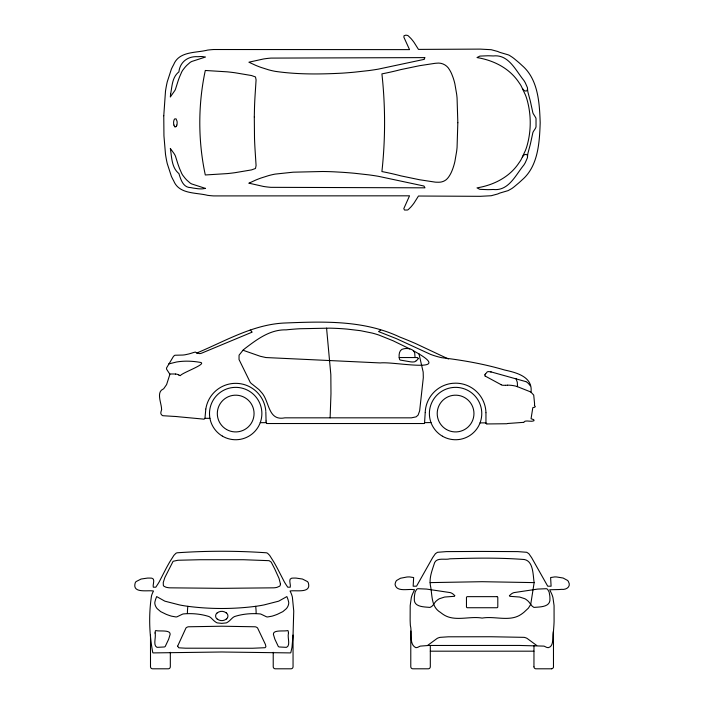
<?xml version="1.0" encoding="UTF-8"?>
<svg xmlns="http://www.w3.org/2000/svg" width="704" height="704" viewBox="0 0 704 704"><rect width="100%" height="100%" fill="white"/><g stroke="black" fill="none" stroke-linecap="round" stroke-linejoin="round"><path stroke-width="1.06" d="M266.798 423.526L266.05 421.854M266.05 421.458L266.05 420.385M416.231 360.756L415.439 361.354A3.538 3.538 0 0 1 414.128 361.891L412.72 361.988A27.016 27.016 0 0 1 410.749 361.865L400.259 360.07A2.112 2.112 0 0 1 399.467 359.119C398.578 355.274 398.922 349.193 403.973 348.762A13.006 13.006 0 0 1 409.807 348.911A9.469 9.469 0 0 1 412.06 349.774A6.125 6.125 0 0 1 413.345 350.742C457.873 374.871 394.126 361.231 380.292 362.938L265.901 357.544L260.295 356.286L242.994 350.24L239.07 355.177L239.026 359.515L250.254 382.404A9.786 9.786 0 0 0 252.41 384.349L258.966 389.602A48.374 48.374 0 0 1 261.149 392.075C269.826 400.734 267.423 421.344 284.918 417.833L411.409 417.833L416.108 416.856L418.088 415.122L419.637 410.89L423.315 377.643L423.174 372.082L418.977 353.839M533.949 666.732L533.975 645.462M425.207 412.579L425.225 412.122A30.369 30.369 0 0 1 452.566 383.319L455.726 383.17A30.378 30.378 0 0 1 485.945 412.421L485.954 412.65M523.829 422.303C524.938 419.461 530.983 422.33 533.949 420.781A2.499 2.499 0 0 0 534.01 420.402L533.711 419.637L531.054 418.748L532.822 407.625L533.808 407.378A7.982 7.982 0 0 0 534.31 407.387L535.225 406.798A2.174 2.174 0 0 0 535.234 406.331L534.406 405.557A4.884 4.884 0 0 0 534.521 404.844A12.514 12.514 0 0 0 534.582 403.744L533.72 395.094L531.01 392.198A27.394 27.394 0 0 0 530.015 391.67L517.546 386.716L517.29 382.254L515.935 378.444M330.114 417.833L330.977 393.65L330.836 374.695L326.568 328.117M534.151 582.613C532.91 575.115 533.553 561.334 524.445 559.53C499.646 557.603 474.707 557.982 449.865 558.818C445.245 560.217 437.351 557.216 434.658 562.522C432.318 569.897 429.018 577.588 430.408 585.473C432.423 594.801 430.839 606.76 440.414 612.374A54.78 54.78 0 0 0 443.309 614.504C454.564 622.081 469.63 615.806 482.126 618.094C494.63 615.806 509.696 622.081 520.951 614.504A54.78 54.78 0 0 0 523.846 612.374L528.414 608.124L530.719 604.41L534.151 582.613L482.126 581.698L430.109 582.613M293.049 635.07L293.744 611.054L292.38 597.106A25.705 25.705 0 0 0 290.33 591.571L290.048 591.026C295.592 589.855 311.414 593.798 308.396 583.106A4.154 4.154 0 0 0 307.454 581.583L302.438 579.031L296.12 578.098A38.79 38.79 0 0 0 291.676 578.186C287.91 578.811 291.113 584.83 290.242 587.198L287.734 587.198L285.85 584.355A58.282 58.282 0 0 1 284.293 581.777L278.221 569.994A179.458 179.458 0 0 0 273.768 561.889L269.632 555.342L267.617 553.309A4.699 4.699 0 0 0 266.358 552.79C236.738 550.739 206.8 550.739 177.188 552.79A4.699 4.699 0 0 0 175.921 553.309L173.906 555.342L169.77 561.889A179.458 179.458 0 0 0 165.317 569.994L159.254 581.777A58.282 58.282 0 0 1 157.687 584.355L155.813 587.198L153.296 587.198C152.425 584.839 155.628 578.802 151.862 578.186A38.782 38.782 0 0 0 147.418 578.098L141.099 579.031L136.092 581.583A4.154 4.154 0 0 0 135.15 583.106C132.123 593.798 147.946 589.855 153.49 591.026L152.935 592.134A25.379 25.379 0 0 0 151.492 595.857C148.667 614.469 149.186 634.251 152.803 652.687A1.126 1.126 0 0 0 153.12 652.907L221.769 652.001L290.418 652.907A1.135 1.135 0 0 0 290.822 652.59L291.993 647.328L293.049 635.07L293.049 666.741A2.059 2.059 0 0 1 290.99 668.8L275.282 668.8A2.059 2.059 0 0 1 273.222 666.741L273.222 652.318M204.169 419.135L204.943 418.431L205.806 409.103M425.198 412.808L424.574 422.664L430.98 422.567M527.525 156.737L527.586 155.839A20.478 20.478 0 0 1 528.07 152.742L530.077 145.27A72.327 72.327 0 0 0 530.693 142.674L532.866 132.634A8.457 8.457 0 0 1 533.562 131.208L534.538 129.756A18.709 18.709 0 0 0 535.383 128.41L535.586 128.014A5.905 5.905 0 0 0 536.026 126.746L536.026 118.694A5.764 5.764 0 0 0 535.674 117.621L534.028 114.937A23.241 23.241 0 0 1 533.676 114.4L533.562 114.224A8.457 8.457 0 0 1 532.866 112.807L530.966 104.042A87.833 87.833 0 0 0 530.552 102.106A72.248 72.248 0 0 0 530.077 100.162L528.07 92.69A20.478 20.478 0 0 1 527.586 89.593L527.516 88.563A10.278 10.278 0 0 0 527.41 87.622L525.316 82.852A54.208 54.208 0 0 0 523.89 80.458C515.689 70.532 508.693 54.111 493.231 55.959A139.031 139.031 0 0 0 487.942 55.774L479.873 56.091L476.986 57.561C493.601 60.271 509.626 68.27 519.05 82.676A38.051 38.051 0 0 1 521.145 85.897L525.43 94.97A59.409 59.409 0 0 1 526.935 99.308C531.326 114.506 531.326 130.935 526.935 146.124A59.435 59.435 0 0 1 525.43 150.471L521.145 159.535A37.99 37.99 0 0 1 519.05 162.765C509.626 177.162 493.601 185.161 476.986 187.88L479.873 189.341L487.942 189.658A138.67 138.67 0 0 0 493.222 189.473C508.693 191.33 515.689 174.9 523.89 164.974A54.129 54.129 0 0 0 525.316 162.58L527.402 157.819A10.278 10.278 0 0 0 527.516 156.878C528.044 152.724 523.134 154.352 522.491 157.036M553.476 631.048L553.89 625.557A151.228 151.228 0 0 0 554.083 621.491L554.066 605.598L552.957 597.678A28.345 28.345 0 0 0 551.945 594.528L549.727 589.767L558.844 589.547A72.53 72.53 0 0 0 561.502 589.345C566.13 590.049 571.419 586.696 568.462 581.689A5.095 5.095 0 0 0 567.609 580.457L563.121 578.028L556.626 576.972A39.794 39.794 0 0 0 554.664 576.919L550.616 577.553L551.1 586.203L547.721 586.203L531.599 557.621L528.827 553.67L526.75 552.297L517.836 551.61L482.126 551.434L446.424 551.61L437.51 552.297L435.433 553.67L432.661 557.621L416.539 586.203L413.16 586.203L413.644 577.553L409.596 576.919A39.239 39.239 0 0 0 406.947 577.007L400.444 578.257L396.651 580.457A5.095 5.095 0 0 0 395.798 581.689L395.305 583.106A8.386 8.386 0 0 0 395.102 584.681C396.757 592.469 408.637 588.438 414.524 589.767L412.315 594.528A28.345 28.345 0 0 0 411.303 597.678L410.194 605.598L410.133 619.951A154.766 154.766 0 0 0 410.37 625.557C412.298 632.192 408.698 644.565 415.923 647.654A6.459 6.459 0 0 0 417.085 647.486A5.746 5.746 0 0 0 418.053 647.17L419.522 646.43A6.53 6.53 0 0 1 420.314 646.114L428.657 645.471L519.341 645.445L543.946 646.114A6.53 6.53 0 0 1 544.738 646.43L546.207 647.17A5.746 5.746 0 0 0 547.175 647.486A6.459 6.459 0 0 0 548.337 647.654C554.682 646.122 551.839 635.985 553.476 631.048L553.476 666.644M527.525 88.704C527.886 92.761 523.116 90.974 522.491 88.396M205.841 408.901L205.911 408.461A30.21 30.21 0 0 1 265.566 409.086L265.769 410.705M418.22 358.345L417.56 357.553L399.177 357.544M176.827 125.118L177.03 124.238A9.451 9.451 0 0 0 177.021 121.202L176.035 118.835L174.592 118.976A3.951 3.951 0 0 0 173.958 120.322L173.73 121.202A9.46 9.46 0 0 0 173.73 124.238L173.932 125.118M484.704 374.766L485.074 376.006M485.646 373.78L486.763 372.601M485.038 374.414L485.514 373.912M217.034 612.982L216.445 613.624A4.338 4.338 0 0 0 216.014 614.328A3.828 3.828 0 0 0 216.269 618.112L217.246 619.177M226.512 618.983L227.093 618.341A4.347 4.347 0 0 0 227.524 617.637M509.37 595.716L511.289 593.991A8.527 8.527 0 0 1 514.008 592.601L537.654 589.081L546.392 588.702A3.362 3.362 0 0 1 547.686 589.442L549.138 592.046L549.806 595.927A33.185 33.185 0 0 1 549.93 598.638C550.739 607.279 539.95 606.883 533.958 607.402C530.86 606.047 529.804 601.894 526.865 600.072A11.942 11.942 0 0 0 524.832 598.726L519.64 597.036L509.784 596.306M427.53 645.489L437.193 638.387A11.202 11.202 0 0 1 438.293 637.894A11.845 11.845 0 0 1 440.123 637.349L448.325 636.803L491.225 636.75L524.137 637.349A11.845 11.845 0 0 1 526.328 638.035A11.202 11.202 0 0 1 527.067 638.387L536.73 645.489M380.706 330.202L378.532 331.575L396.484 338.686L430.558 354.376A80.546 80.546 0 0 0 441.76 357.702C462.95 360.263 484.079 363.942 504.627 370.022C516.314 372.592 533.042 376.702 531.01 392.198M203.491 419.1L178.922 416.812A62.902 62.902 0 0 0 173.325 416.363L162.853 415.712A3.362 3.362 0 0 1 162.193 415.334A4.418 4.418 0 0 1 161.638 414.867L161.066 414.075A2.297 2.297 0 0 1 160.846 413.362L160.864 412.333A5.051 5.051 0 0 1 161.102 411.409L161.665 409.446A1.109 1.109 0 0 0 161.559 409.112C161.577 403.462 156.006 392.278 163.064 389.127A4.462 4.462 0 0 0 163.75 388.661L166.593 384.595L169.814 374.563A1.258 1.258 0 0 0 169.77 374.079L166.619 369.257L166.496 368.042L173.527 356.286L174.9 355.238L182.706 355.054A28.732 28.732 0 0 0 185.117 354.772L188.663 353.998A73.691 73.691 0 0 0 193.345 352.581L195.351 352.053L196.768 353.021C225.526 341.026 253.757 323.998 285.736 322.969C324.166 321.429 364.056 320.135 399.749 337.031A443.274 443.274 0 0 1 415.738 343.614L448.413 358.987M168.696 363.942L176.598 361.988A64.953 64.953 0 0 1 186.446 361.161A75.794 75.794 0 0 1 199.531 362.261C209.475 363.229 181.632 372.856 180.418 375.61A0.994 0.994 0 0 1 180.022 375.584L179.775 375.505A6.794 6.794 0 0 1 179.221 375.232L178.798 375.003M255.675 606.32C233.191 609.215 210.355 609.215 187.862 606.32A123.614 123.614 0 0 1 179.441 604.912L164.842 601.163L156.666 596.578L155.91 598.558A38.65 38.65 0 0 0 155.566 599.456L154.862 602.149A6.626 6.626 0 0 0 154.942 604.199L155.302 605.458A10.903 10.903 0 0 0 157.177 608.652L160.679 611.626L166.1 614.275A61.547 61.547 0 0 0 171.503 616.158L175.947 616.959A5.421 5.421 0 0 0 177.038 616.801L182.178 614.319A7.41 7.41 0 0 1 183.286 613.932C191.796 613.158 200.754 613.897 208.912 616.519A9.742 9.742 0 0 1 210.962 617.83L212.872 619.678A18.11 18.11 0 0 0 216.172 622.371L216.533 622.574A4.268 4.268 0 0 0 217.342 622.908L221.769 623.366L226.195 622.908A4.268 4.268 0 0 0 227.005 622.574L227.181 622.468A17.723 17.723 0 0 0 230.648 619.661L232.575 617.83A9.742 9.742 0 0 1 234.626 616.519C242.783 613.897 251.742 613.158 260.251 613.932A7.41 7.41 0 0 1 261.36 614.319L266.499 616.801A5.421 5.421 0 0 0 267.59 616.959L272.043 616.158A61.547 61.547 0 0 0 277.438 614.275L282.858 611.626L286.361 608.652A10.903 10.903 0 0 0 288.244 605.458L288.596 604.199A6.626 6.626 0 0 0 288.684 602.149L287.971 599.456A38.65 38.65 0 0 0 287.628 598.558L286.871 596.578L278.696 601.163L264.097 604.903A123.614 123.614 0 0 1 255.675 606.311A54.745 54.745 0 0 1 256.133 613.554M523.574 422.347L507.76 423.491M505.49 385.282L507.478 385.238M505.322 385.29L503.052 385.29A4.796 4.796 0 0 1 501.116 384.736M454.476 596.306L444.62 597.036L439.428 598.726A11.942 11.942 0 0 0 437.395 600.072C434.315 601.814 433.4 606.566 429.95 607.42C424.054 606.822 413.477 607.174 414.33 598.638A33.176 33.176 0 0 1 414.454 595.927L415.122 592.046L416.574 589.442A3.362 3.362 0 0 1 417.868 588.702L426.606 589.081L450.252 592.601A8.527 8.527 0 0 1 452.971 593.991L454.89 595.716M423.676 423.526L266.957 423.526M169.734 373.982L173.686 373.991A37.083 37.083 0 0 1 174.97 374.026L175.525 374.07M204.961 418.326L209.933 418.326M260.251 422.664L266.05 422.664M480.058 422.875L485.954 422.875M486.939 423.949L506.88 423.738A2.402 2.402 0 0 0 507.25 423.658M430.311 651.182L533.949 651.182M551.329 668.8L536.043 668.8A2.262 2.262 0 0 1 535.498 668.738A2.059 2.059 0 0 1 533.984 667.128A2.112 2.112 0 0 1 533.949 666.864M486.772 423.949L485.98 423.298M490.574 371.782L491.207 371.941M491.278 371.958L525.738 381.586M516.938 386.531L517.546 386.716M175.032 126.817L175.824 126.764A1.434 1.434 0 0 0 176.158 126.456M485.153 376.05L501.142 384.692M409.816 348.911L393.114 340.78L379.086 335.122A100.734 100.734 0 0 0 372.354 333.106L360.527 330.686L347.318 329.12A266.182 266.182 0 0 0 339.284 328.53A250.501 250.501 0 0 0 329.375 328.152L299.851 328.742A263.921 263.921 0 0 0 294.985 329.058A284.425 284.425 0 0 0 286.123 329.859C270.178 329.428 257.215 339.214 245.168 348.357A47.775 47.775 0 0 0 242.994 350.24M196.768 353.021L199.549 353.619A10.63 10.63 0 0 0 201.52 353.214L252.146 332.13A15.453 15.453 0 0 0 250.254 330.07M226.292 612.788L227.26 613.862A3.828 3.828 0 0 1 227.55 617.646M530.306 385.783L529.012 384.164A10.806 10.806 0 0 0 525.765 381.524M265.822 411.602L266.05 420.059M415.061 357.544L414.709 353.1A5.201 5.201 0 0 0 413.345 350.742M485.954 412.87L485.954 423.069M430.311 645.462L430.311 666.741A2.059 2.059 0 0 1 428.252 668.8L412.843 668.8A2.059 2.059 0 0 1 410.784 666.741L410.784 631.048M170.324 652.318L170.324 666.741A2.059 2.059 0 0 1 168.265 668.8L152.548 668.8A2.059 2.059 0 0 1 150.498 666.741L150.498 635.07M175.534 374.009A8.659 8.659 0 0 1 178.816 374.95M487.08 371.941A4.057 4.057 0 0 1 490.468 372.002M507.478 385.158A32.806 32.806 0 0 1 516.965 386.452M187.414 613.554A54.701 54.701 0 0 1 187.854 606.311M174.918 126.87A3.098 3.098 0 0 1 174.02 125.11M176.167 126.465A2.842 2.842 0 0 0 176.572 125.796A5.069 5.069 0 0 0 176.827 125.118M217.087 613.052A7.11 7.11 0 0 1 226.204 612.894M226.45 618.913A7.11 7.11 0 0 1 217.334 619.071M416.214 360.738A10.789 10.789 0 0 0 417.71 359.401A2.772 2.772 0 0 0 418.202 358.442M553.476 666.785A2.059 2.059 0 0 1 551.461 668.8M424.565 422.699A0.889 0.889 0 0 1 423.905 423.518M457.829 122.716L457.063 147.453A104.166 104.166 0 0 1 456.632 151.351L454.89 161.498A63.184 63.184 0 0 1 452.734 168.872L451.994 170.764A31.284 31.284 0 0 1 449.46 175.762L448.941 176.537A15.25 15.25 0 0 1 445.922 179.916A11.959 11.959 0 0 1 438.75 182.239L436.022 182.195A48.761 48.761 0 0 1 434.94 182.09L419.566 179.749L400.91 175.877A41.545 41.545 0 0 1 399.643 175.534A299.578 299.578 0 0 0 381.911 171.556C385.449 139.19 385.466 106.242 381.911 73.876A299.57 299.57 0 0 0 399.643 69.898A39.477 39.477 0 0 1 400.594 69.643L419.566 65.692L434.94 63.342A45.223 45.223 0 0 1 436.48 63.21C441.681 62.401 446.961 65.067 449.451 69.678A30.985 30.985 0 0 1 451.757 74.114L452.998 77.326A63.844 63.844 0 0 1 454.89 83.934L456.632 94.09A104.166 104.166 0 0 1 457.063 97.988L457.829 122.716M288.473 633.257C287.188 637.252 290.796 645.322 286.634 647.293A28.538 28.538 0 0 1 285.648 647.31L279.206 646.976A2.658 2.658 0 0 1 278.3 646.448L274.912 639.294A105.926 105.926 0 0 1 273.944 636.134C270.538 629.033 283.818 631.717 287.69 630.582A0.95 0.95 0 0 1 288.209 631.013L288.473 633.257M155.065 632.975C156.323 637.085 152.742 645.225 156.913 647.293A28.521 28.521 0 0 0 157.89 647.31L164.331 646.976A2.658 2.658 0 0 0 165.246 646.448L168.626 639.294A105.855 105.855 0 0 0 169.594 636.134C172.999 629.033 159.72 631.717 155.857 630.582A0.95 0.95 0 0 0 155.329 631.013L155.065 632.975M254.302 116.961L254.514 138.318A376.086 376.086 0 0 0 255.042 149.433L256.08 165.546L255.49 168.476L251.513 169.902L234.96 172.691A201.696 201.696 0 0 1 227.154 173.606L205.304 174.97C197.965 140.897 197.965 104.535 205.304 70.47L227.154 71.834A202.391 202.391 0 0 1 234.96 72.75L251.513 75.539L255.49 76.956L256.08 79.895L255.042 95.999A376.086 376.086 0 0 0 254.514 107.114L254.302 116.961M163.768 115.764L163.944 135.846L165.493 154.238A115.06 115.06 0 0 0 167.235 163.539L171.362 176.264A51.366 51.366 0 0 0 173.642 180.734C179.045 194.427 195.906 192.342 207.618 195.342A99 99 0 0 0 213.682 195.914L409.534 195.818L403.797 208.639L404.501 210.038L407.308 210.03A3.3 3.3 0 0 0 408.25 209.607L410.925 206.958A51.41 51.41 0 0 0 413.063 204.354A48.699 48.699 0 0 0 414.154 202.875L418.475 196.029L480.26 196.319L491.19 195.738L497.825 193.943A22.282 22.282 0 0 1 499.928 193.028L508.103 190.626L511.843 188.531A68.842 68.842 0 0 0 514.369 186.63L518.751 182.952A145.64 145.64 0 0 0 522.095 179.907C538.252 166.118 539.502 142.366 540.188 122.716C539.502 103.074 538.252 79.314 522.095 65.525A145.64 145.64 0 0 0 518.751 62.48L514.369 58.81A71.342 71.342 0 0 0 512.406 57.314L509.441 55.387A10.806 10.806 0 0 0 508.103 54.806L499.928 52.404A22.282 22.282 0 0 1 497.825 51.498L491.19 49.702L480.26 49.113L418.475 49.403L414.154 42.557A48.699 48.699 0 0 0 412.518 40.374A51.41 51.41 0 0 0 410.925 38.474L408.25 35.825A3.3 3.3 0 0 0 407.308 35.402L406.947 35.314A6.257 6.257 0 0 0 405.689 35.2L403.973 35.772L403.902 37.268L409.534 49.623L213.682 49.518A98.736 98.736 0 0 0 207.618 50.09C195.906 53.099 179.045 51.014 173.642 64.698A51.48 51.48 0 0 0 171.362 69.177L167.235 81.893A115.086 115.086 0 0 0 165.493 91.194L163.768 115.764M280.438 583.924L280.201 585.376A2.455 2.455 0 0 1 279.646 586.186L276.98 587.356A18.216 18.216 0 0 1 273.689 587.831L221.769 588.342L169.849 587.831A18.075 18.075 0 0 1 165.906 587.189L163.891 586.186A2.455 2.455 0 0 1 163.337 585.376L163.258 582.49L164.868 577.491L173.105 561.29L177.901 560.261L200.05 559.724L243.496 559.724L269.104 560.674L271.198 562.091L274.604 568.665L279.022 578.371L280.438 583.924M177.628 646.175L178.807 647.812L185.583 648.199L252.648 648.252L265.074 647.706L265.91 646.686L265.417 644.45L257.576 627.977A4.189 4.189 0 0 0 256.74 627.361L256.423 627.194A5.614 5.614 0 0 0 255.235 626.789L221.769 626.208L188.311 626.789A5.614 5.614 0 0 0 187.114 627.194L186.798 627.361A4.189 4.189 0 0 0 185.97 627.977L177.628 646.175M170.65 93.949L170.324 96.994L174.918 90.42A12.012 12.012 0 0 0 175.481 89.214L178.024 81.154A114.62 114.62 0 0 1 179.582 76.868L181.738 71.905A18.427 18.427 0 0 1 182.855 70.057L184.914 67.417A46.367 46.367 0 0 1 186.859 65.296L190.036 62.48A11.37 11.37 0 0 1 191.875 61.433L205.498 57.024L202.145 56.549A37.602 37.602 0 0 0 197.991 56.698C188.003 55.994 180.022 61.82 178.878 71.966A10.463 10.463 0 0 0 177.98 72.67C172.102 77.942 172.04 86.75 170.65 93.949M205.498 188.417L202.145 188.883A37.259 37.259 0 0 1 197.991 188.742L193.503 188.126A77.387 77.387 0 0 1 190.925 187.625C183.014 187.686 180.822 179.582 178.878 173.466A10.463 10.463 0 0 1 177.98 172.762C171.459 166.663 171.767 156.587 170.324 148.438L173.721 153.094A26.171 26.171 0 0 1 174.504 154.29L174.918 155.012A12.012 12.012 0 0 1 175.481 156.226L177.663 163.196A113.274 113.274 0 0 0 179.582 168.573L181.738 173.536A18.427 18.427 0 0 0 182.855 175.384L184.914 178.015A46.367 46.367 0 0 0 186.859 180.145L190.036 182.961A11.387 11.387 0 0 0 191.875 184.008L205.498 188.417M248.987 183.181L263.437 186.446A86.601 86.601 0 0 0 270.961 187.334L424.97 187.827A26.611 26.611 0 0 0 423.896 186.014L378.198 176.273A278.555 278.555 0 0 0 368.878 174.874L354.482 173.263A464.341 464.341 0 0 0 342.302 172.295L334.127 171.829A317.451 317.451 0 0 0 322.555 171.503L293.172 172.19L275.088 174.108A85.835 85.835 0 0 0 268.699 175.586L260.938 178.05A118.184 118.184 0 0 0 255.614 180.118L249.093 183.128M423.896 59.426L378.198 69.159A278.001 278.001 0 0 1 368.878 70.567L354.482 72.169A462.598 462.598 0 0 1 342.302 73.146C319.942 74.316 297.299 74.58 275.088 71.324A85.835 85.835 0 0 1 268.699 69.854L260.938 67.39A118.659 118.659 0 0 1 255.614 65.314L248.882 62.198L263.437 58.995A86.742 86.742 0 0 1 270.961 58.098L424.97 57.605A26.972 26.972 0 0 1 423.896 59.426M496.848 596.649L467.412 596.649A0.95 0.95 0 0 0 466.462 597.599L466.462 606.786A0.95 0.95 0 0 0 467.412 607.737L496.848 607.737A0.95 0.95 0 0 0 497.798 606.786L497.798 597.599A0.95 0.95 0 0 0 496.848 596.649M442.42 436.198A26.198 26.198 0 0 0 481.774 413.618A26.198 26.198 0 0 0 442.543 390.826A26.198 26.198 0 0 0 442.42 436.198M222.358 436.102A26.198 26.198 0 0 0 261.879 413.82A26.198 26.198 0 0 0 222.825 390.729A26.198 26.198 0 0 0 222.358 436.102M226.494 429.466A18.383 18.383 0 0 0 254.065 413.547A18.383 18.383 0 0 0 226.494 397.637A18.383 18.383 0 0 0 226.494 429.466M446.389 429.466A18.383 18.383 0 0 0 473.959 413.547A18.383 18.383 0 0 0 446.389 397.637A18.383 18.383 0 0 0 446.389 429.466"/></g></svg>
